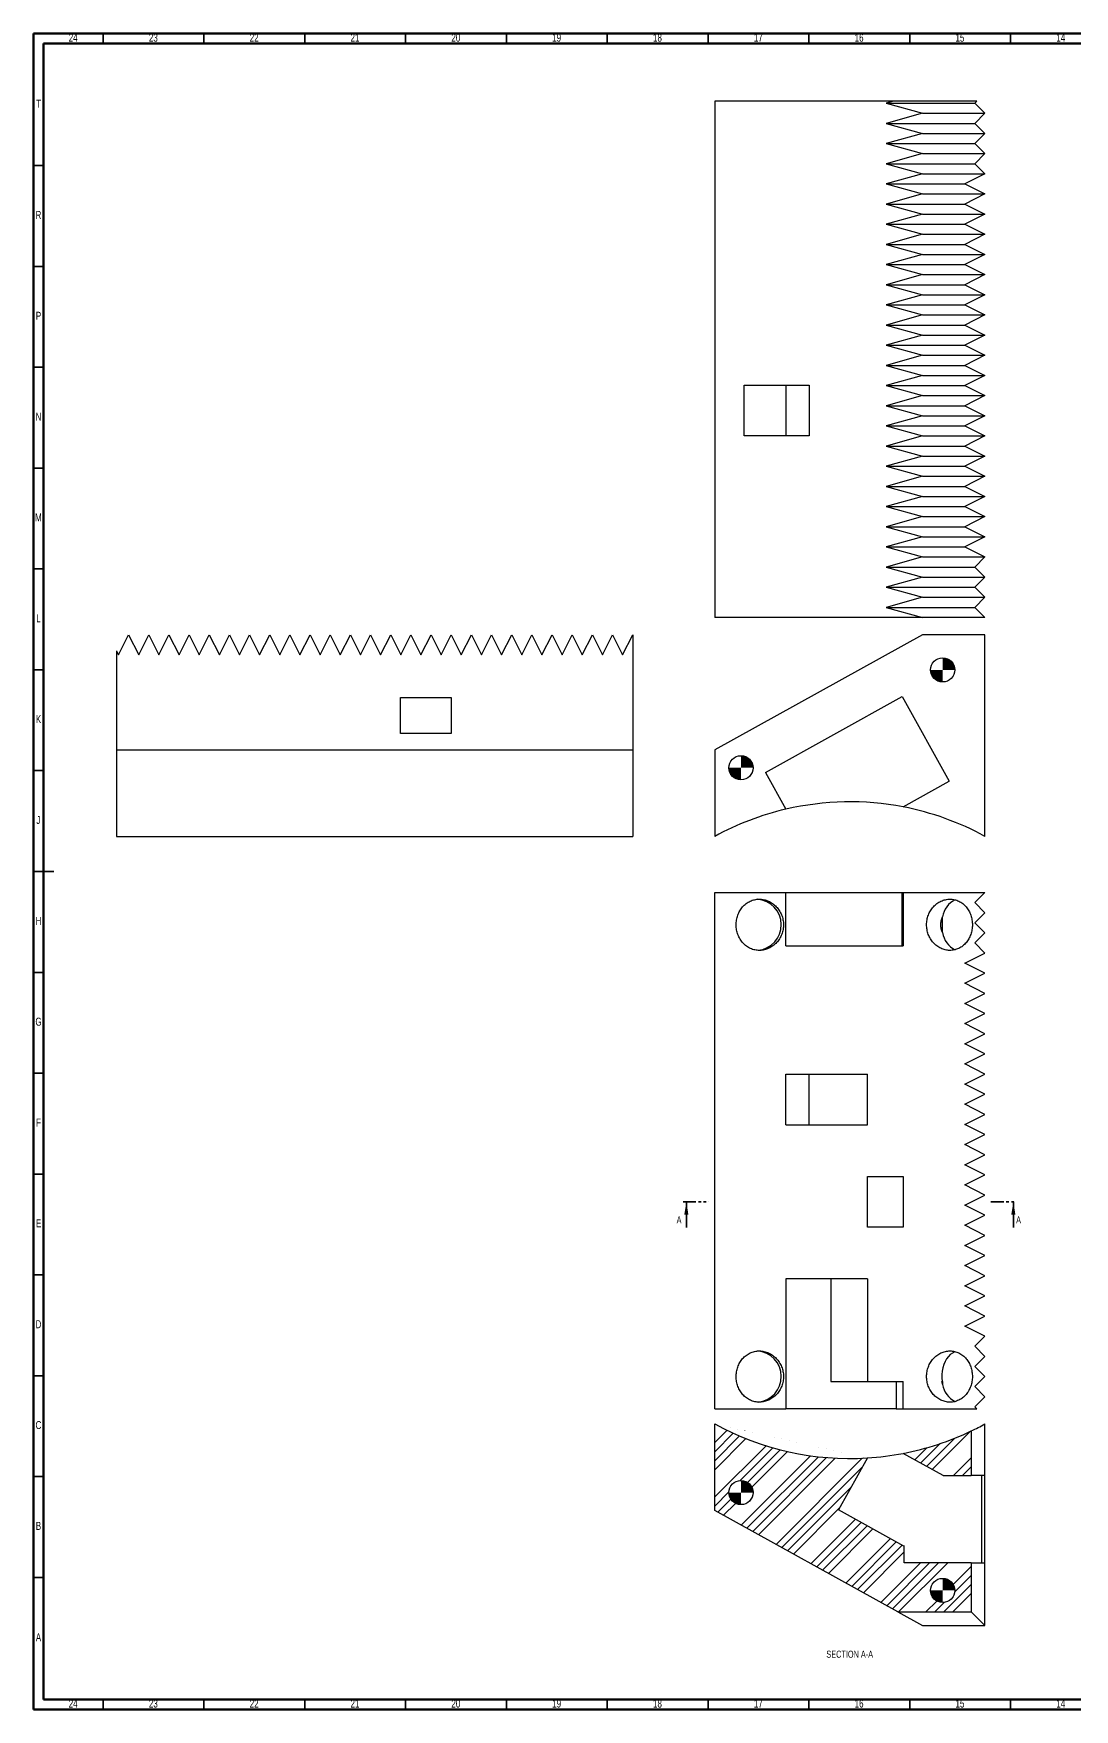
# Model space of a CAD drawing. Header units: millimetres. Extents: x 15 to 1184, y 5 to 836.
# Drawn here: x 15 to 531, y 5 to 836 of the extents above; entities that cross this region are included whole.
import ezdxf

# ---------------------------------------------------------------- set-up
doc = ezdxf.new("R2010")
doc.units = ezdxf.units.MM
doc.linetypes.add('PHANTOM', pattern=[12.7, 6.35, -1.27, 1.27, -1.27, 1.27, -1.27])
doc.styles.add('SLDTEXTSTYLE0', font='TXT', dxfattribs={"width": 0.75})

# ---------------------------------------------------------------- blocks, each defined once
blk = doc.blocks.new('SW_DOWELSYMBOL_0')
at = {"linetype": 'Continuous', "lineweight": 0}
h = blk.add_hatch(color=0, dxfattribs=at)
edge = h.paths.add_edge_path(flags=0)
edge.add_arc((0, 0), 6, 180, 270)
edge.add_line((0, -6), (0, 0))
edge.add_line((0, 0), (-6, 0))
h = blk.add_hatch(color=0, dxfattribs=at)
edge = h.paths.add_edge_path(flags=0)
edge.add_arc((0, 0), 6, 0, 90)
edge.add_line((0, 6), (0, 0))
edge.add_line((0, 0), (6, 0))
at = {"color": 0, "linetype": 'Continuous', "lineweight": 0}
blk.add_circle((0, 0), 6, dxfattribs=at)
blk = doc.blocks.new('SW_DOWELSYMBOL_1')
at = {"linetype": 'Continuous', "lineweight": 0}
h = blk.add_hatch(color=0, dxfattribs=at)
edge = h.paths.add_edge_path(flags=0)
edge.add_arc((0, 0), 6, 180, 270)
edge.add_line((0, -6), (0, 0))
edge.add_line((0, 0), (-6, 0))
h = blk.add_hatch(color=0, dxfattribs=at)
edge = h.paths.add_edge_path(flags=0)
edge.add_arc((0, 0), 6, 0, 90)
edge.add_line((0, 6), (0, 0))
edge.add_line((0, 0), (6, 0))
at = {"color": 0, "linetype": 'Continuous', "lineweight": 0}
blk.add_circle((0, 0), 6, dxfattribs=at)
blk = doc.blocks.new('SW_DOWELSYMBOL_2')
at = {"linetype": 'Continuous', "lineweight": 0}
h = blk.add_hatch(color=0, dxfattribs=at)
edge = h.paths.add_edge_path(flags=0)
edge.add_arc((0, 0), 6, 180, 270)
edge.add_line((0, -6), (0, 0))
edge.add_line((0, 0), (-6, 0))
h = blk.add_hatch(color=0, dxfattribs=at)
edge = h.paths.add_edge_path(flags=0)
edge.add_arc((0, 0), 6, 0, 90)
edge.add_line((0, 6), (0, 0))
edge.add_line((0, 0), (6, 0))
at = {"color": 0, "linetype": 'Continuous', "lineweight": 0}
blk.add_circle((0, 0), 6, dxfattribs=at)
blk = doc.blocks.new('SW_DOWELSYMBOL_3')
at = {"linetype": 'Continuous', "lineweight": 0}
h = blk.add_hatch(color=0, dxfattribs=at)
edge = h.paths.add_edge_path(flags=0)
edge.add_arc((0, 0), 6, 180, 270)
edge.add_line((0, -6), (0, 0))
edge.add_line((0, 0), (-6, 0))
h = blk.add_hatch(color=0, dxfattribs=at)
edge = h.paths.add_edge_path(flags=0)
edge.add_arc((0, 0), 6, 0, 90)
edge.add_line((0, 6), (0, 0))
edge.add_line((0, 0), (6, 0))
at = {"color": 0, "linetype": 'Continuous', "lineweight": 0}
blk.add_circle((0, 0), 6, dxfattribs=at)

msp = doc.modelspace()

# ---------------------------------------------------------------- hatches: boundary and pattern name
at = {"linetype": 'Continuous', "lineweight": 18}
h = msp.add_hatch(dxfattribs=at)
h.set_pattern_fill('ANSI34', angle=3e-322, style=0)
edge = h.paths.add_edge_path(flags=0)
edge.add_arc((419.83, 269.15), 139.7, 241.34078, 273.58572, ccw=False)
edge.add_line((352.83, 146.56), (352.83, 103.7))
edge.add_line((352.83, 103.7), (443.64, 53.36))
edge.add_line((443.64, 53.36), (480.03, 53.36))
edge.add_line((480.03, 53.36), (480.03, 77.7))
edge.add_line((480.03, 77.7), (446.83, 77.7))
edge.add_line((446.83, 77.7), (446.83, 86.35))
edge.add_line((446.83, 86.35), (446.64, 86))
edge.add_line((446.64, 86), (414.28, 103.94))
edge.add_line((414.28, 103.94), (428.57, 129.72))
edge = h.paths.add_edge_path(flags=0)
edge.add_arc((465.85, 64.01), 6, 0, 360)
edge = h.paths.add_edge_path(flags=0)
edge.add_arc((365.83, 112.56), 6, 0, 360)
h = msp.add_hatch(dxfattribs=at)
h.set_pattern_fill('ANSI34', angle=3e-322, style=0)
edge = h.paths.add_edge_path(flags=0)
edge.add_line((480.03, 120.99), (480.03, 143.09))
edge.add_arc((419.83, 269.15), 139.7, 280.89067, 295.52618, ccw=False)
edge.add_line((446.22, 131.97), (466.03, 120.99))
edge.add_line((466.03, 120.99), (480.03, 120.99))

# ---------------------------------------------------------------- linework, layer by layer
at = {"color": 7, "linetype": 'Continuous', "lineweight": 70}
for p, q in [((15, 5), (15, 836)), ((15, 836), (1184, 836)), ((20, 10), (20, 831)), ((20, 831), (1179, 831)), ((1179, 10), (20, 10)), ((1184, 5), (15, 5))]:
    msp.add_line(p, q, dxfattribs=at)
at = {"color": 7, "linetype": 'Continuous', "lineweight": 35}
for p, q in [((49.5, 831), (49.5, 836)), ((99.5, 831), (99.5, 836)), ((149.5, 831), (149.5, 836)), ((199.5, 831), (199.5, 836)), ((249.5, 831), (249.5, 836)), ((299.5, 831), (299.5, 836)), ((349.5, 831), (349.5, 836)), ((399.5, 831), (399.5, 836)), ((449.5, 831), (449.5, 836)), ((499.5, 831), (499.5, 836)), ((20, 770.5), (15, 770.5)), ((20, 720.5), (15, 720.5)), ((20, 670.5), (15, 670.5)), ((20, 620.5), (15, 620.5)), ((20, 570.5), (15, 570.5)), ((20, 520.5), (15, 520.5)), ((20, 470.5), (15, 470.5)), ((15, 420.5), (25, 420.5)), ((20, 420.5), (15, 420.5)), ((20, 370.5), (15, 370.5)), ((20, 320.5), (15, 320.5)), ((20, 270.5), (15, 270.5)), ((338.75, 243.98), (338.75, 256.68)), ((500.91, 243.98), (500.91, 256.68)), ((20, 220.5), (15, 220.5)), ((20, 170.5), (15, 170.5)), ((20, 120.5), (15, 120.5)), ((20, 70.5), (15, 70.5)), ((49.5, 10), (49.5, 5)), ((99.5, 10), (99.5, 5)), ((149.5, 10), (149.5, 5)), ((199.5, 10), (199.5, 5)), ((249.5, 10), (249.5, 5)), ((299.5, 10), (299.5, 5)), ((349.5, 10), (349.5, 5)), ((399.5, 10), (399.5, 5)), ((449.5, 10), (449.5, 5)), ((499.5, 10), (499.5, 5))]:
    msp.add_line(p, q, dxfattribs=at)
at = {"color": 7, "linetype": 'Continuous', "lineweight": 25}
for p, q in [((352.83, 802.46), (352.83, 546.46)), ((441.47, 802.46), (352.83, 802.46)), ((441.47, 802.46), (437.86, 801.46)), ((437.86, 801.46), (455.9, 796.46)), ((437.86, 801.46), (481.83, 801.46)), ((482.83, 802.46), (441.47, 802.46)), ((482.83, 802.46), (481.83, 801.46)), ((481.83, 801.46), (486.83, 796.46)), ((455.9, 796.46), (437.86, 791.46)), ((437.86, 791.46), (481.83, 791.46)), ((437.86, 791.46), (455.9, 786.46)), ((455.9, 796.46), (486.83, 796.46)), ((486.83, 796.46), (481.83, 791.46)), ((481.83, 791.46), (486.83, 786.46)), ((455.9, 786.46), (437.86, 781.46)), ((437.86, 781.46), (455.9, 776.46)), ((437.86, 781.46), (481.83, 781.46)), ((455.9, 786.46), (486.83, 786.46)), ((486.83, 786.46), (481.83, 781.46)), ((481.83, 781.46), (486.83, 776.46)), ((455.9, 776.46), (437.86, 771.46)), ((455.9, 776.46), (486.83, 776.46)), ((486.83, 776.46), (481.83, 771.46)), ((437.86, 771.46), (455.9, 766.46)), ((437.86, 771.46), (481.83, 771.46)), ((455.9, 766.46), (437.86, 761.46)), ((455.9, 766.46), (486.83, 766.46)), ((486.83, 766.46), (476.83, 761.46)), ((481.83, 771.46), (486.83, 766.46)), ((437.86, 761.46), (455.9, 756.46)), ((437.86, 761.46), (476.83, 761.46)), ((455.9, 756.46), (437.86, 751.46)), ((455.9, 756.46), (486.83, 756.46)), ((476.83, 761.46), (486.83, 756.46)), ((486.83, 756.46), (476.83, 751.46)), ((437.86, 751.46), (455.9, 746.46)), ((437.86, 751.46), (476.83, 751.46)), ((476.83, 751.46), (486.83, 746.46)), ((455.9, 746.46), (437.86, 741.46)), ((437.86, 741.46), (455.9, 736.46)), ((437.86, 741.46), (476.83, 741.46)), ((455.9, 746.46), (486.83, 746.46)), ((486.83, 746.46), (476.83, 741.46)), ((476.83, 741.46), (486.83, 736.46)), ((455.9, 736.46), (437.86, 731.46)), ((437.86, 731.46), (455.9, 726.46)), ((437.86, 731.46), (476.83, 731.46)), ((455.9, 736.46), (486.83, 736.46)), ((486.83, 736.46), (476.83, 731.46)), ((476.83, 731.46), (486.83, 726.46)), ((455.9, 726.46), (437.86, 721.46)), ((455.9, 726.46), (486.83, 726.46)), ((486.83, 726.46), (476.83, 721.46)), ((437.86, 721.46), (455.9, 716.46)), ((437.86, 721.46), (476.83, 721.46)), ((455.9, 716.46), (437.86, 711.46)), ((455.9, 716.46), (486.83, 716.46)), ((476.83, 721.46), (486.83, 716.46)), ((486.83, 716.46), (476.83, 711.46)), ((437.86, 711.46), (455.9, 706.46)), ((437.86, 711.46), (476.83, 711.46)), ((455.9, 706.46), (437.86, 701.46)), ((455.9, 706.46), (486.83, 706.46)), ((476.83, 711.46), (486.83, 706.46)), ((486.83, 706.46), (476.83, 701.46)), ((437.86, 701.46), (455.9, 696.46)), ((437.86, 701.46), (476.83, 701.46)), ((476.83, 701.46), (486.83, 696.46)), ((455.9, 696.46), (437.86, 691.46)), ((437.86, 691.46), (455.9, 686.46)), ((437.86, 691.46), (476.83, 691.46)), ((455.9, 696.46), (486.83, 696.46)), ((486.83, 696.46), (476.83, 691.46)), ((476.83, 691.46), (486.83, 686.46)), ((455.9, 686.46), (437.86, 681.46)), ((437.86, 681.46), (455.9, 676.46)), ((437.86, 681.46), (476.83, 681.46)), ((455.9, 686.46), (486.83, 686.46)), ((486.83, 686.46), (476.83, 681.46)), ((476.83, 681.46), (486.83, 676.46)), ((455.9, 676.46), (437.86, 671.46)), ((455.9, 676.46), (486.83, 676.46)), ((486.83, 676.46), (476.83, 671.46)), ((437.86, 671.46), (455.9, 666.46)), ((437.86, 671.46), (476.83, 671.46)), ((455.9, 666.46), (437.86, 661.46)), ((455.9, 666.46), (486.83, 666.46)), ((476.83, 671.46), (486.83, 666.46)), ((486.83, 666.46), (476.83, 661.46)), ((367.37, 636.46), (367.37, 661.66)), ((367.37, 661.66), (399.73, 661.66)), ((388.13, 661.66), (388.13, 636.46)), ((399.73, 661.66), (399.73, 636.46)), ((437.86, 661.46), (455.9, 656.46)), ((437.86, 661.46), (476.83, 661.46)), ((476.83, 661.46), (486.83, 656.46)), ((455.9, 656.46), (437.86, 651.46)), ((437.86, 651.46), (455.9, 646.46)), ((437.86, 651.46), (476.83, 651.46)), ((455.9, 656.46), (486.83, 656.46)), ((486.83, 656.46), (476.83, 651.46)), ((476.83, 651.46), (486.83, 646.46)), ((455.9, 646.46), (437.86, 641.46)), ((437.86, 641.46), (455.9, 636.46)), ((437.86, 641.46), (476.83, 641.46)), ((455.9, 646.46), (486.83, 646.46)), ((486.83, 646.46), (476.83, 641.46)), ((476.83, 641.46), (486.83, 636.46)), ((399.73, 636.46), (367.37, 636.46)), ((455.9, 636.46), (437.86, 631.46)), ((455.9, 636.46), (486.83, 636.46)), ((486.83, 636.46), (476.83, 631.46)), ((437.86, 631.46), (455.9, 626.46)), ((437.86, 631.46), (476.83, 631.46)), ((455.9, 626.46), (437.86, 621.46)), ((455.9, 626.46), (486.83, 626.46)), ((476.83, 631.46), (486.83, 626.46)), ((486.83, 626.46), (476.83, 621.46)), ((437.86, 621.46), (455.9, 616.46)), ((437.86, 621.46), (476.83, 621.46)), ((455.9, 616.46), (437.86, 611.46)), ((455.9, 616.46), (486.83, 616.46)), ((476.83, 621.46), (486.83, 616.46)), ((486.83, 616.46), (476.83, 611.46)), ((437.86, 611.46), (455.9, 606.46)), ((437.86, 611.46), (476.83, 611.46)), ((476.83, 611.46), (486.83, 606.46)), ((455.9, 606.46), (437.86, 601.46)), ((437.86, 601.46), (455.9, 596.46)), ((437.86, 601.46), (476.83, 601.46)), ((455.9, 606.46), (486.83, 606.46)), ((486.83, 606.46), (476.83, 601.46)), ((476.83, 601.46), (486.83, 596.46)), ((455.9, 596.46), (437.86, 591.46)), ((437.86, 591.46), (455.9, 586.46)), ((437.86, 591.46), (476.83, 591.46)), ((455.9, 596.46), (486.83, 596.46)), ((486.83, 596.46), (476.83, 591.46)), ((476.83, 591.46), (486.83, 586.46)), ((455.9, 586.46), (437.86, 581.46)), ((455.9, 586.46), (486.83, 586.46)), ((486.83, 586.46), (476.83, 581.46)), ((437.86, 581.46), (455.9, 576.46)), ((437.86, 581.46), (476.83, 581.46)), ((455.9, 576.46), (437.86, 571.46)), ((455.9, 576.46), (486.83, 576.46)), ((476.83, 581.46), (486.83, 576.46)), ((486.83, 576.46), (481.83, 571.46)), ((437.86, 571.46), (455.9, 566.46)), ((437.86, 571.46), (481.83, 571.46)), ((455.9, 566.46), (437.86, 561.46)), ((455.9, 566.46), (486.83, 566.46)), ((481.83, 571.46), (486.83, 566.46)), ((486.83, 566.46), (481.83, 561.46)), ((437.86, 561.46), (455.9, 556.46)), ((437.86, 561.46), (481.83, 561.46)), ((481.83, 561.46), (486.83, 556.46)), ((455.9, 556.46), (437.86, 551.46)), ((437.86, 551.46), (455.9, 546.46)), ((437.86, 551.46), (481.83, 551.46)), ((455.9, 556.46), (486.83, 556.46)), ((486.83, 556.46), (481.83, 551.46)), ((481.83, 551.46), (486.83, 546.46)), ((455.9, 546.46), (352.83, 546.46)), ((486.83, 546.46), (455.9, 546.46)), ((57.15, 527.92), (62.15, 537.92)), ((62.15, 537.92), (67.15, 527.92)), ((67.15, 527.92), (72.15, 537.92)), ((72.15, 537.92), (77.15, 527.92)), ((77.15, 527.92), (82.15, 537.92)), ((82.15, 537.92), (87.15, 527.92)), ((87.15, 527.92), (92.15, 537.92)), ((92.15, 537.92), (97.15, 527.92)), ((97.15, 527.92), (102.15, 537.92)), ((102.15, 537.92), (107.15, 527.92)), ((107.15, 527.92), (112.15, 537.92)), ((112.15, 537.92), (117.15, 527.92)), ((117.15, 527.92), (122.15, 537.92)), ((122.15, 537.92), (127.15, 527.92)), ((127.15, 527.92), (132.15, 537.92)), ((132.15, 537.92), (137.15, 527.92)), ((137.15, 527.92), (142.15, 537.92)), ((142.15, 537.92), (147.15, 527.92)), ((147.15, 527.92), (152.15, 537.92)), ((152.15, 537.92), (157.15, 527.92)), ((157.15, 527.92), (162.15, 537.92)), ((162.15, 537.92), (167.15, 527.92)), ((167.15, 527.92), (172.15, 537.92)), ((172.15, 537.92), (177.15, 527.92)), ((177.15, 527.92), (182.15, 537.92)), ((182.15, 537.92), (187.15, 527.92)), ((187.15, 527.92), (192.15, 537.92)), ((192.15, 537.92), (197.15, 527.92)), ((197.15, 527.92), (202.15, 537.92)), ((202.15, 537.92), (207.15, 527.92)), ((207.15, 527.92), (212.15, 537.92)), ((212.15, 537.92), (217.15, 527.92)), ((217.15, 527.92), (222.15, 537.92)), ((222.15, 537.92), (227.15, 527.92)), ((227.15, 527.92), (232.15, 537.92)), ((232.15, 537.92), (237.15, 527.92)), ((237.15, 527.92), (242.15, 537.92)), ((242.15, 537.92), (247.15, 527.92)), ((247.15, 527.92), (252.15, 537.92)), ((252.15, 537.92), (257.15, 527.92)), ((257.15, 527.92), (262.15, 537.92)), ((262.15, 537.92), (267.15, 527.92)), ((267.15, 527.92), (272.15, 537.92)), ((272.15, 537.92), (277.15, 527.92)), ((277.15, 527.92), (282.15, 537.92)), ((282.15, 537.92), (287.15, 527.92)), ((287.15, 527.92), (292.15, 537.92)), ((292.15, 537.92), (297.15, 527.92)), ((297.15, 527.92), (302.15, 537.92)), ((302.15, 537.92), (307.15, 527.92)), ((307.15, 527.92), (312.15, 537.92)), ((312.15, 537.92), (312.15, 480.79)), ((455.9, 537.92), (352.83, 480.79)), ((486.83, 537.92), (455.9, 537.92)), ((486.83, 437.92), (486.83, 537.92)), ((56.15, 529.92), (56.15, 480.79)), ((56.15, 529.92), (57.15, 527.92)), ((378.04, 469.61), (445.85, 507.2)), ((445.85, 507.2), (469.12, 465.22)), ((196.95, 506.79), (222.15, 506.79)), ((196.95, 488.85), (196.95, 506.79)), ((222.15, 506.79), (222.15, 488.85)), ((222.15, 488.85), (196.95, 488.85)), ((56.15, 480.79), (56.15, 437.92)), ((56.15, 480.79), (312.15, 480.79)), ((312.15, 480.79), (312.15, 437.92)), ((352.83, 480.79), (352.83, 437.92)), ((378.04, 469.61), (388.13, 451.39)), ((446.22, 452.52), (469.12, 465.22)), ((56.15, 437.92), (312.15, 437.92)), ((352.83, 154.08), (352.83, 410.08)), ((352.83, 410.08), (388.13, 410.08)), ((388.13, 383.68), (388.13, 410.08)), ((388.13, 410.08), (445.85, 410.08)), ((445.85, 383.68), (445.85, 410.08)), ((445.85, 410.08), (446.22, 410.08)), ((446.22, 410.08), (446.22, 383.68)), ((446.22, 410.08), (486.83, 410.08)), ((481.83, 405.08), (486.83, 410.08)), ((486.83, 400.08), (481.83, 405.08)), ((481.83, 395.08), (486.83, 400.08)), ((465.85, 390.21), (465.85, 397.96)), ((486.83, 390.08), (481.83, 395.08)), ((388.13, 383.68), (446.22, 383.68)), ((481.83, 385.08), (486.83, 390.08)), ((486.83, 380.08), (481.83, 385.08)), ((476.83, 375.08), (486.83, 380.08)), ((486.83, 370.08), (476.83, 375.08)), ((476.83, 365.08), (486.83, 370.08)), ((486.83, 360.08), (476.83, 365.08)), ((476.83, 355.08), (486.83, 360.08)), ((486.83, 350.08), (476.83, 355.08)), ((476.83, 345.08), (486.83, 350.08)), ((486.83, 340.08), (476.83, 345.08)), ((476.83, 335.08), (486.83, 340.08)), ((486.83, 330.08), (476.83, 335.08)), ((476.83, 325.08), (486.83, 330.08)), ((486.83, 320.08), (476.83, 325.08)), ((388.13, 320.08), (428.57, 320.08)), ((388.13, 294.88), (388.13, 320.08)), ((399.73, 294.88), (399.73, 320.08)), ((428.57, 294.88), (428.57, 320.08)), ((476.83, 315.08), (486.83, 320.08)), ((486.83, 310.08), (476.83, 315.08)), ((476.83, 305.08), (486.83, 310.08)), ((486.83, 300.08), (476.83, 305.08)), ((476.83, 295.08), (486.83, 300.08)), ((388.13, 294.88), (428.57, 294.88)), ((486.83, 290.08), (476.83, 295.08)), ((476.83, 285.08), (486.83, 290.08)), ((486.83, 280.08), (476.83, 285.08)), ((476.83, 275.08), (486.83, 280.08)), ((486.83, 270.08), (476.83, 275.08)), ((428.57, 269.28), (446.22, 269.28)), ((428.57, 244.08), (428.57, 269.28)), ((446.22, 269.28), (446.22, 244.08)), ((476.83, 265.08), (486.83, 270.08)), ((486.83, 260.08), (476.83, 265.08)), ((476.83, 255.08), (486.83, 260.08)), ((486.83, 250.08), (476.83, 255.08)), ((476.83, 245.08), (486.83, 250.08)), ((446.22, 244.08), (428.57, 244.08)), ((486.83, 240.08), (476.83, 245.08)), ((476.83, 235.08), (486.83, 240.08)), ((486.83, 230.08), (476.83, 235.08)), ((476.83, 225.08), (486.83, 230.08)), ((486.83, 220.08), (476.83, 225.08)), ((428.57, 218.48), (388.13, 218.48)), ((388.13, 218.48), (388.13, 154.08)), ((410.4, 218.48), (410.4, 167.68)), ((428.57, 218.48), (428.57, 167.68)), ((476.83, 215.08), (486.83, 220.08)), ((486.83, 210.08), (476.83, 215.08)), ((476.83, 205.08), (486.83, 210.08)), ((486.83, 200.08), (476.83, 205.08)), ((476.83, 195.08), (486.83, 200.08)), ((486.83, 190.08), (476.83, 195.08)), ((481.83, 185.08), (486.83, 190.08)), ((486.83, 180.08), (481.83, 185.08)), ((481.83, 175.08), (486.83, 180.08)), ((486.83, 170.08), (481.83, 175.08)), ((410.4, 167.68), (428.57, 167.68)), ((428.57, 167.68), (446.22, 167.68)), ((442.76, 167.68), (442.76, 154.08)), ((446.22, 154.08), (446.22, 167.68)), ((465.85, 167.68), (465.59, 167.68)), ((465.85, 167.68), (465.85, 166.21)), ((481.83, 165.08), (486.83, 170.08)), ((486.83, 160.08), (481.83, 165.08)), ((481.83, 155.08), (486.83, 160.08)), ((352.83, 154.08), (388.13, 154.08)), ((442.76, 154.08), (388.13, 154.08)), ((442.76, 154.08), (446.22, 154.08)), ((446.22, 154.08), (482.83, 154.08)), ((482.83, 154.08), (481.83, 155.08)), ((352.83, 103.7), (352.83, 146.56)), ((480.03, 143.09), (480.03, 120.99)), ((486.83, 120.99), (486.83, 146.56)), ((428.57, 129.72), (414.28, 103.94)), ((466.03, 120.99), (446.22, 131.97)), ((466.03, 120.99), (480.03, 120.99)), ((486.83, 120.99), (480.03, 120.99)), ((485.23, 77.7), (485.23, 120.99)), ((486.83, 77.7), (486.83, 120.99)), ((443.64, 53.36), (352.83, 103.7)), ((446.64, 86), (414.28, 103.94)), ((446.64, 86), (446.83, 86.35)), ((446.83, 77.7), (446.83, 86.35)), ((480.03, 77.7), (446.83, 77.7)), ((480.03, 77.7), (480.03, 53.36)), ((480.03, 77.7), (486.83, 77.7)), ((486.83, 46.56), (486.83, 77.7)), ((443.64, 53.36), (480.03, 53.36)), ((443.64, 53.36), (455.9, 46.56)), ((480.03, 53.36), (486.83, 46.56)), ((455.9, 46.56), (486.83, 46.56))]:
    msp.add_line(p, q, dxfattribs=at)
at = {"color": 7, "linetype": 'PHANTOM', "lineweight": 35}
for p, q in [((337.16, 256.68), (349.87, 256.68)), ((489.8, 256.68), (502.5, 256.68))]:
    msp.add_line(p, q, dxfattribs=at)
at = {"color": 7, "linetype": 'Continuous', "lineweight": 25, "flags": 128}
msp.add_lwpolyline([(472.13, 182.44), (471.81, 182.32), (470.69, 181.75), (469.65, 180.97), (468.68, 179.98), (467.81, 178.82), (467.06, 177.49), (466.44, 176.03), (465.96, 174.46), (465.63, 172.81), (465.46, 171.11), (465.44, 169.39), (465.59, 167.68)], dxfattribs=at)
at = {"color": 7, "linetype": 'Continuous', "lineweight": 25}
for centre in [(465.85, 520.48), (365.83, 471.92), (365.83, 112.56), (465.85, 64.01)]:
    msp.add_circle(centre, 6, dxfattribs=at)
for centre, radius, start, end in [((419.83, 315.34), 139.7, 103.11499, 118.65922), ((419.83, 315.34), 139.7, 79.10933, 103.11499), ((419.83, 315.34), 139.7, 61.34078, 79.10933), ((373.11, 394.08), 12.72, 275.31667, 85.90574), ((476.64, 396.53), 10.89, 114.46037, 172.48015), ((476.72, 391.69), 10.97, 187.75218, 245.13488), ((373.11, 170.08), 12.72, 275.31667, 85.90574), ((476.73, 167.7), 10.99, 187.79618, 245.09089), ((419.83, 269.15), 139.7, 241.34078, 273.58572), ((419.83, 269.15), 139.7, 280.89067, 295.52618), ((419.83, 269.15), 139.7, 295.52618, 298.65922), ((419.83, 269.15), 139.7, 273.58572, 280.89067)]:
    msp.add_arc(centre, radius, start, end, dxfattribs=at)
for points, knots in [([(374.89, 406.78), (374.1, 406.78), (373.32, 406.7), (371.8, 406.36), (371.07, 406.11), (369.67, 405.45), (368.99, 405.04), (367.75, 404.1), (367.18, 403.56), (366.13, 402.35), (365.67, 401.7), (365.07, 400.66), (364.89, 400.3), (364.55, 399.56), (364.4, 399.18), (364, 398.03), (363.8, 397.24), (363.53, 395.63), (363.47, 394.8), (363.48, 393.16), (363.55, 392.35), (363.77, 391.14), (363.86, 390.74), (364.07, 389.95), (364.2, 389.56), (364.61, 388.42), (364.96, 387.7), (365.78, 386.31), (366.25, 385.66), (367.04, 384.78), (367.32, 384.5), (367.9, 383.97), (368.2, 383.72), (369.15, 383.02), (369.82, 382.63), (371.23, 382), (371.98, 381.76), (373.51, 381.44), (374.29, 381.37), (375.84, 381.4), (376.61, 381.49), (378.15, 381.85), (378.9, 382.11), (379.97, 382.61), (380.32, 382.79), (381.01, 383.2), (381.35, 383.42), (382.32, 384.13), (382.92, 384.66), (383.74, 385.55), (384, 385.86), (384.5, 386.51), (384.73, 386.84), (385.37, 387.87), (385.74, 388.6), (386.33, 390.13), (386.55, 390.92), (386.78, 392.13), (386.83, 392.53), (386.9, 393.35), (386.92, 393.76), (386.91, 395), (386.83, 395.81), (386.51, 397.42), (386.27, 398.21), (385.66, 399.73), (385.29, 400.45), (384.63, 401.48), (384.39, 401.81), (383.89, 402.45), (383.62, 402.75), (382.79, 403.63), (382.19, 404.15), (380.88, 405.08), (380.18, 405.48), (379.1, 405.96), (378.74, 406.1), (377.99, 406.34), (377.61, 406.45), (376.45, 406.7), (375.67, 406.78), (374.89, 406.78)], [0, 0, 0, 0, 0.03125, 0.03125, 0.0625, 0.0625, 0.09375, 0.09375, 0.125, 0.125, 0.15625, 0.15625, 0.171875, 0.171875, 0.1875, 0.1875, 0.21875, 0.21875, 0.25, 0.25, 0.28125, 0.28125, 0.296875, 0.296875, 0.3125, 0.3125, 0.34375, 0.34375, 0.375, 0.375, 0.390625, 0.390625, 0.40625, 0.40625, 0.4375, 0.4375, 0.46875, 0.46875, 0.5, 0.5, 0.53125, 0.53125, 0.5625, 0.5625, 0.578125, 0.578125, 0.59375, 0.59375, 0.625, 0.625, 0.640625, 0.640625, 0.65625, 0.65625, 0.6875, 0.6875, 0.71875, 0.71875, 0.734375, 0.734375, 0.75, 0.75, 0.78125, 0.78125, 0.8125, 0.8125, 0.84375, 0.84375, 0.859375, 0.859375, 0.875, 0.875, 0.90625, 0.90625, 0.9375, 0.9375, 0.953125, 0.953125, 0.96875, 0.96875, 1, 1, 1, 1]), ([(469.49, 406.78), (468.73, 406.78), (467.96, 406.7), (466.45, 406.36), (465.73, 406.1), (464.32, 405.45), (463.64, 405.04), (462.38, 404.1), (461.79, 403.57), (460.72, 402.38), (460.24, 401.74), (459.61, 400.71), (459.42, 400.36), (459.07, 399.63), (458.9, 399.26), (458.47, 398.12), (458.26, 397.34), (457.96, 395.75), (457.89, 394.92), (457.88, 393.3), (457.95, 392.49), (458.17, 391.29), (458.26, 390.89), (458.47, 390.11), (458.6, 389.72), (459.02, 388.59), (459.37, 387.87), (460, 386.83), (460.22, 386.49), (460.7, 385.85), (460.95, 385.54), (461.74, 384.65), (462.32, 384.12), (463.59, 383.16), (464.25, 382.76), (465.3, 382.26), (465.66, 382.11), (466.39, 381.85), (466.77, 381.75), (467.89, 381.48), (468.64, 381.39), (469.78, 381.38), (470.17, 381.4), (470.93, 381.48), (471.3, 381.54), (472.41, 381.78), (473.12, 382.03), (474.51, 382.69), (475.16, 383.09), (476.37, 384.03), (476.94, 384.57), (477.95, 385.76), (478.4, 386.4), (478.99, 387.44), (479.17, 387.8), (479.5, 388.53), (479.65, 388.9), (480.05, 390.03), (480.25, 390.82), (480.52, 392.43), (480.59, 393.23), (480.59, 394.45), (480.58, 394.85), (480.51, 395.67), (480.47, 396.07), (480.27, 397.28), (480.07, 398.06), (479.55, 399.57), (479.22, 400.31), (478.45, 401.7), (478.01, 402.34), (477, 403.53), (476.44, 404.08), (475.23, 405.03), (474.59, 405.44), (473.56, 405.94), (473.2, 406.09), (472.49, 406.34), (472.12, 406.44), (471.02, 406.7), (470.26, 406.78), (469.49, 406.78)], [0, 0, 0, 0, 0.03125, 0.03125, 0.0625, 0.0625, 0.09375, 0.09375, 0.125, 0.125, 0.15625, 0.15625, 0.171875, 0.171875, 0.1875, 0.1875, 0.21875, 0.21875, 0.25, 0.25, 0.28125, 0.28125, 0.296875, 0.296875, 0.3125, 0.3125, 0.34375, 0.34375, 0.359375, 0.359375, 0.375, 0.375, 0.40625, 0.40625, 0.4375, 0.4375, 0.453125, 0.453125, 0.46875, 0.46875, 0.5, 0.5, 0.515625, 0.515625, 0.53125, 0.53125, 0.5625, 0.5625, 0.59375, 0.59375, 0.625, 0.625, 0.65625, 0.65625, 0.671875, 0.671875, 0.6875, 0.6875, 0.71875, 0.71875, 0.75, 0.75, 0.765625, 0.765625, 0.78125, 0.78125, 0.8125, 0.8125, 0.84375, 0.84375, 0.875, 0.875, 0.90625, 0.90625, 0.9375, 0.9375, 0.953125, 0.953125, 0.96875, 0.96875, 1, 1, 1, 1]), ([(465.85, 390.21), (465.55, 390.8), (465.32, 391.42), (465.07, 392.4), (465.01, 392.74), (464.93, 393.41), (464.91, 393.74), (464.91, 394.75), (464.99, 395.44), (465.31, 396.74), (465.55, 397.37), (465.85, 397.96)], [0, 0, 0, 0, 0.25, 0.25, 0.375, 0.375, 0.5, 0.5, 0.75, 0.75, 1, 1, 1, 1]), ([(374.89, 182.78), (374.1, 182.78), (373.32, 182.7), (371.8, 182.36), (371.07, 182.11), (369.67, 181.45), (368.99, 181.04), (367.75, 180.1), (367.18, 179.56), (366.13, 178.35), (365.67, 177.7), (365.07, 176.66), (364.89, 176.3), (364.55, 175.56), (364.4, 175.18), (364, 174.03), (363.8, 173.24), (363.53, 171.63), (363.47, 170.8), (363.48, 169.16), (363.55, 168.35), (363.77, 167.14), (363.86, 166.74), (364.07, 165.95), (364.2, 165.56), (364.61, 164.42), (364.96, 163.7), (365.78, 162.31), (366.25, 161.66), (367.04, 160.78), (367.32, 160.5), (367.9, 159.97), (368.2, 159.72), (369.15, 159.02), (369.82, 158.63), (371.23, 158), (371.98, 157.76), (373.51, 157.44), (374.29, 157.37), (375.84, 157.4), (376.61, 157.49), (378.15, 157.85), (378.9, 158.11), (379.97, 158.61), (380.32, 158.79), (381.01, 159.2), (381.35, 159.42), (382.32, 160.13), (382.92, 160.66), (383.74, 161.55), (384, 161.86), (384.5, 162.51), (384.73, 162.84), (385.37, 163.87), (385.74, 164.6), (386.33, 166.13), (386.55, 166.92), (386.78, 168.13), (386.83, 168.53), (386.9, 169.35), (386.92, 169.76), (386.91, 171), (386.83, 171.81), (386.51, 173.42), (386.27, 174.21), (385.66, 175.73), (385.29, 176.45), (384.63, 177.48), (384.39, 177.81), (383.89, 178.45), (383.62, 178.75), (382.79, 179.63), (382.19, 180.15), (380.88, 181.08), (380.18, 181.48), (379.1, 181.96), (378.74, 182.1), (377.99, 182.34), (377.61, 182.45), (376.45, 182.7), (375.67, 182.78), (374.89, 182.78)], [0, 0, 0, 0, 0.03125, 0.03125, 0.0625, 0.0625, 0.09375, 0.09375, 0.125, 0.125, 0.15625, 0.15625, 0.171875, 0.171875, 0.1875, 0.1875, 0.21875, 0.21875, 0.25, 0.25, 0.28125, 0.28125, 0.296875, 0.296875, 0.3125, 0.3125, 0.34375, 0.34375, 0.375, 0.375, 0.390625, 0.390625, 0.40625, 0.40625, 0.4375, 0.4375, 0.46875, 0.46875, 0.5, 0.5, 0.53125, 0.53125, 0.5625, 0.5625, 0.578125, 0.578125, 0.59375, 0.59375, 0.625, 0.625, 0.640625, 0.640625, 0.65625, 0.65625, 0.6875, 0.6875, 0.71875, 0.71875, 0.734375, 0.734375, 0.75, 0.75, 0.78125, 0.78125, 0.8125, 0.8125, 0.84375, 0.84375, 0.859375, 0.859375, 0.875, 0.875, 0.90625, 0.90625, 0.9375, 0.9375, 0.953125, 0.953125, 0.96875, 0.96875, 1, 1, 1, 1]), ([(469.49, 182.78), (468.73, 182.78), (467.96, 182.7), (466.45, 182.36), (465.73, 182.1), (464.32, 181.45), (463.64, 181.04), (462.38, 180.1), (461.79, 179.57), (460.72, 178.38), (460.24, 177.74), (459.61, 176.71), (459.42, 176.36), (459.07, 175.63), (458.9, 175.26), (458.47, 174.12), (458.26, 173.34), (457.96, 171.75), (457.89, 170.92), (457.88, 169.3), (457.95, 168.49), (458.17, 167.29), (458.26, 166.89), (458.47, 166.11), (458.6, 165.72), (459.02, 164.59), (459.37, 163.87), (460, 162.83), (460.22, 162.49), (460.7, 161.85), (460.95, 161.54), (461.74, 160.65), (462.32, 160.12), (463.59, 159.16), (464.25, 158.76), (465.3, 158.26), (465.66, 158.11), (466.39, 157.85), (466.77, 157.75), (467.89, 157.48), (468.64, 157.39), (469.78, 157.38), (470.17, 157.4), (470.93, 157.48), (471.3, 157.54), (472.41, 157.78), (473.12, 158.03), (474.51, 158.69), (475.16, 159.09), (476.37, 160.03), (476.94, 160.57), (477.95, 161.76), (478.4, 162.4), (478.99, 163.44), (479.17, 163.8), (479.5, 164.53), (479.65, 164.9), (480.05, 166.03), (480.25, 166.82), (480.52, 168.43), (480.59, 169.23), (480.59, 170.45), (480.58, 170.85), (480.51, 171.67), (480.47, 172.07), (480.27, 173.28), (480.07, 174.06), (479.55, 175.57), (479.22, 176.31), (478.45, 177.7), (478.01, 178.34), (477, 179.53), (476.44, 180.08), (475.23, 181.03), (474.59, 181.44), (473.56, 181.94), (473.2, 182.09), (472.49, 182.34), (472.12, 182.44), (471.02, 182.7), (470.26, 182.78), (469.49, 182.78)], [0, 0, 0, 0, 0.03125, 0.03125, 0.0625, 0.0625, 0.09375, 0.09375, 0.125, 0.125, 0.15625, 0.15625, 0.171875, 0.171875, 0.1875, 0.1875, 0.21875, 0.21875, 0.25, 0.25, 0.28125, 0.28125, 0.296875, 0.296875, 0.3125, 0.3125, 0.34375, 0.34375, 0.359375, 0.359375, 0.375, 0.375, 0.40625, 0.40625, 0.4375, 0.4375, 0.453125, 0.453125, 0.46875, 0.46875, 0.5, 0.5, 0.515625, 0.515625, 0.53125, 0.53125, 0.5625, 0.5625, 0.59375, 0.59375, 0.625, 0.625, 0.65625, 0.65625, 0.671875, 0.671875, 0.6875, 0.6875, 0.71875, 0.71875, 0.75, 0.75, 0.765625, 0.765625, 0.78125, 0.78125, 0.8125, 0.8125, 0.84375, 0.84375, 0.875, 0.875, 0.90625, 0.90625, 0.9375, 0.9375, 0.953125, 0.953125, 0.96875, 0.96875, 1, 1, 1, 1])]:
    msp.add_open_spline(points, degree=3, knots=knots, dxfattribs=at)
for points in [[(465.26, 167.68), (465.37, 167.68), (465.48, 167.68), (465.59, 167.68)], [(465.26, 167.68), (465.41, 167.17), (465.61, 166.68), (465.85, 166.21)]]:
    msp.add_open_spline(points, degree=3, dxfattribs=at)
at = {"color": 7, "linetype": 'Continuous', "lineweight": 35}
for points in [[(338.75, 256.68), (337.73, 250.33), (339.77, 250.33)], [(500.91, 256.68), (499.89, 250.33), (501.93, 250.33)]]:
    msp.add_solid(points, dxfattribs=at)

# ---------------------------------------------------------------- block references
at = {"color": 7, "linetype": 'Continuous', "lineweight": 0}
for name, p in [('SW_DOWELSYMBOL_1', (465.85, 520.48)), ('SW_DOWELSYMBOL_0', (365.83, 471.92)), ('SW_DOWELSYMBOL_2', (365.83, 112.56)), ('SW_DOWELSYMBOL_3', (465.85, 64.01))]:
    msp.add_blockref(name, p, dxfattribs=at)

# ---------------------------------------------------------------- texts
at = {"color": 7, "linetype": 'Continuous', "lineweight": 0, "attachment_point": 2, "style": 'SLDTEXTSTYLE0'}
for s, insert, char_height in [('24', (34.67, 835.92), 3.969), ('23', (74.42, 835.92), 3.969), ('22', (124.42, 835.92), 3.969), ('21', (174.42, 835.92), 3.969), ('20', (224.42, 835.92), 3.969), ('19', (274.42, 835.92), 3.969), ('18', (324.42, 835.92), 3.969), ('17', (374.42, 835.92), 3.969), ('16', (424.42, 835.92), 3.969), ('15', (474.42, 835.92), 3.969), ('14', (524.42, 835.92), 3.969), ('T', (17.55, 803.17), 3.97), ('R', (17.44, 748.02), 3.97), ('P', (17.48, 698.02), 3.97), ('N', (17.46, 648.02), 3.97), ('M', (17.42, 598.02), 3.97), ('L', (17.45, 548.02), 3.97), ('K', (17.49, 498.02), 3.97), ('J', (17.4, 448.02), 3.97), ('H', (17.49, 398.02), 3.97), ('G', (17.49, 348.02), 3.97), ('F', (17.46, 298.02), 3.97), ('E', (17.51, 248.02), 3.97), ('D', (17.45, 198.02), 3.97), ('C', (17.46, 148.02), 3.97), ('B', (17.47, 98.02), 3.97), ('A', (17.46, 42.77), 3.97), ('SECTION A-A', (419.76, 34.15), 3.5), ('24', (34.67, 9.92), 3.969), ('23', (74.42, 9.92), 3.969), ('22', (124.42, 9.92), 3.969), ('21', (174.42, 9.92), 3.969), ('20', (224.42, 9.92), 3.969), ('19', (274.42, 9.92), 3.969), ('18', (324.42, 9.92), 3.969), ('17', (374.42, 9.92), 3.969), ('16', (424.42, 9.92), 3.969), ('15', (474.42, 9.92), 3.969), ('14', (524.42, 9.92), 3.969)]:
    msp.add_mtext(s, dxfattribs=dict(at, insert=insert, char_height=char_height))
at = {"color": 7, "linetype": 'Continuous', "char_height": 3.5, "attachment_point": 1, "style": 'SLDTEXTSTYLE0'}
for insert in [(333.93, 249.52), (502.29, 249.52)]:
    msp.add_mtext('A', dxfattribs=dict(at, insert=insert))

doc.saveas('drawing.dxf')
